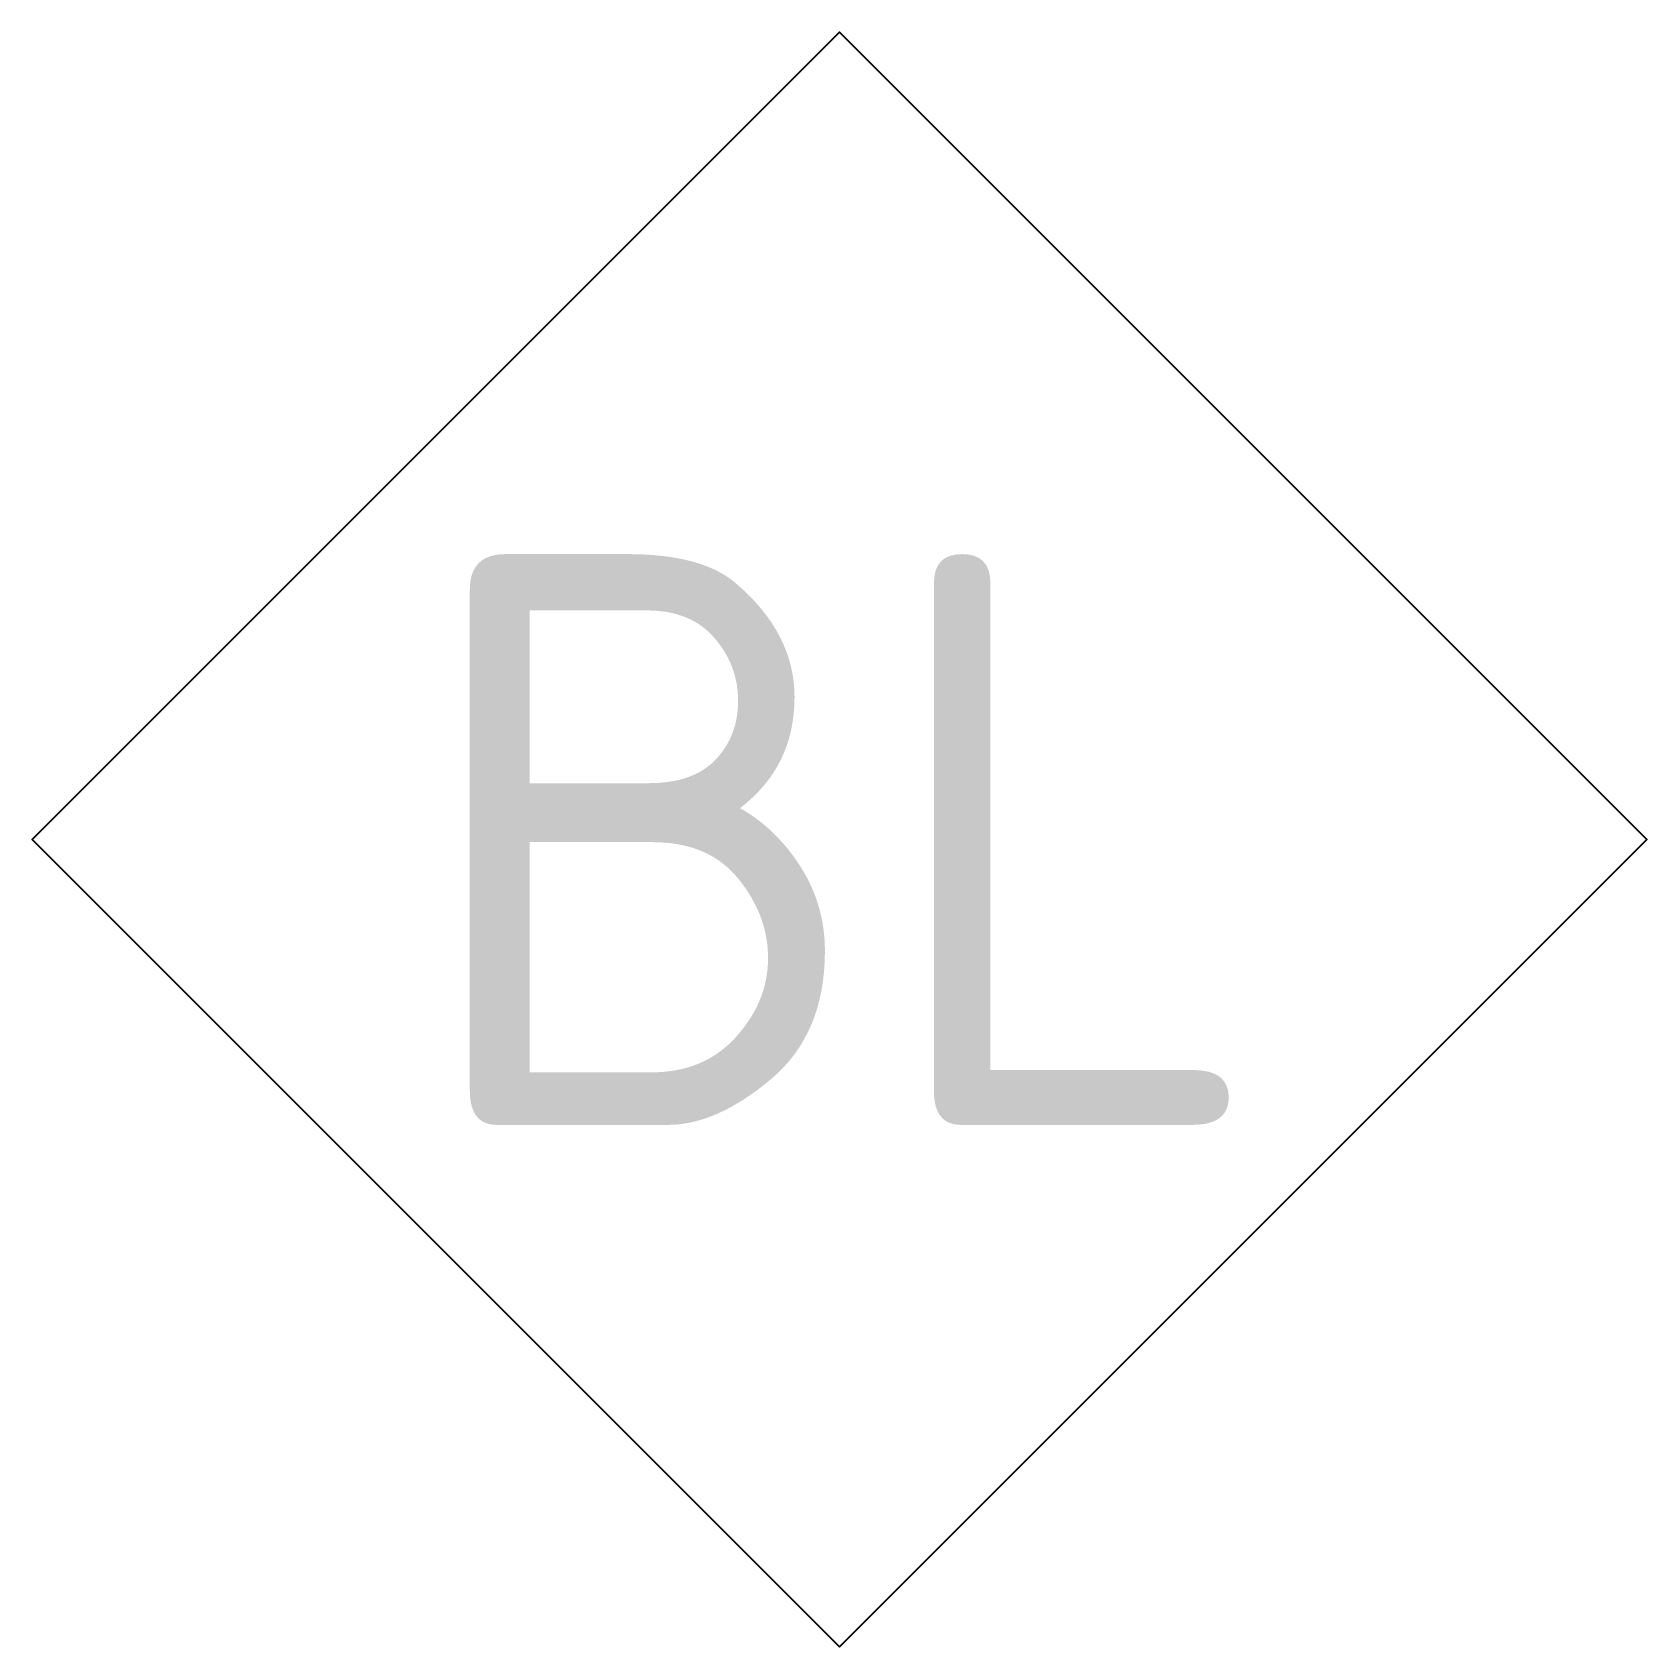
# Model space of a CAD drawing. Header units: metres. Extents: x -3.54 to 3.54, y -3.54 to 3.54.
import ezdxf
from ezdxf.enums import TextEntityAlignment as Align

# ---------------------------------------------------------------- set-up
doc = ezdxf.new("R2010")
doc.units = ezdxf.units.M
doc.styles.add('NLCS-ISO', font='NLCS-ISO.ttf')

msp = doc.modelspace()

# ---------------------------------------------------------------- linework, layer by layer
msp.add_lwpolyline([(0, -3.5355), (3.5355, 0), (0, 3.5355), (-3.5355, 0)], close=True)

# ---------------------------------------------------------------- texts
at = {"style": 'NLCS-ISO'}
msp.add_text('BL', height=2.5, dxfattribs=at).set_placement((0, 0), align=Align.MIDDLE_CENTER)

doc.saveas('drawing.dxf')
